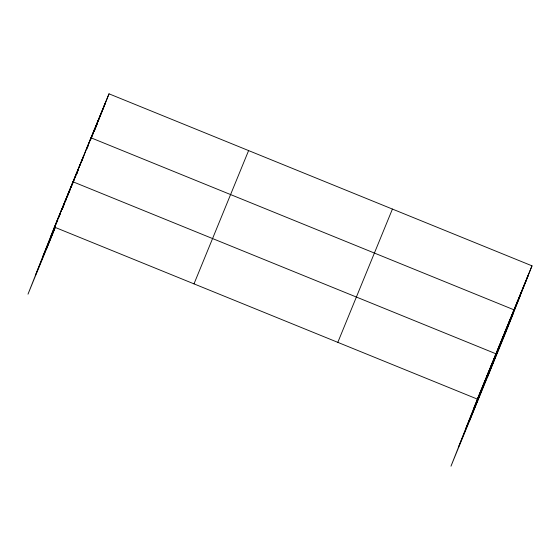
<?xml version="1.0" encoding="UTF-8"?>
<svg xmlns="http://www.w3.org/2000/svg" width="560" height="560" viewBox="0 0 560 560"><rect width="100%" height="100%" fill="white"/><g stroke="black" fill="none" stroke-linecap="round" stroke-linejoin="round"><path stroke-width="0.84" d="M532 265.832L477.393 399.119L450.982 466.179L505.582 332.892L532 265.832L109.018 93.821L54.418 227.108L28 294.168L55.412 227.255M54.11 228.242L58.128 218.043M61.845 208.978L58.135 218.393L61.229 210.868M65.555 199.913L61.537 210.112L83.055 157.598M65.254 201.047L69.272 190.848M46.564 248.85L55.223 226.863M62.188 209.188L63.112 206.843M63.728 205.275L65.268 201.369M65.576 200.585L66.808 197.463M67.116 196.679L72.982 181.79L495.964 353.801L469.546 420.861M72.569 183.19L76.587 172.991M76.174 174.391L80.192 164.192M79.779 165.599L83.79 155.4M87.395 146.601L81.746 161.294M76.734 174.02L77.686 171.598M90.587 139.202L94.605 129.003M94.192 130.41L98.21 120.211M97.797 121.611L101.815 111.412M101.402 112.812L105.413 102.613M94.122 131.642L95.074 129.227M95.704 127.617L97.293 123.585L95.648 127.582M97.916 122.003L99.456 118.09M99.764 117.306L100.996 114.184M101.304 113.4L109.018 93.821M477.092 400.253L481.11 390.054M480.802 391.188L484.82 380.989M484.519 382.13L488.537 371.931M488.229 373.065L492.247 362.866M495.551 355.201L499.562 345.002M499.149 346.409L503.167 336.21M502.754 337.61L506.772 327.411M506.359 328.811L510.377 318.612M487.564 376.88L513.982 309.82L91 137.802L87.29 147.217L105 104.02M513.569 311.22L517.587 301.021M517.174 302.421L521.185 292.222M520.772 293.629L524.79 283.423M524.377 284.83L528.395 274.631M50.4 237.307L57.827 219.177M43.008 256.067L55.076 226.611M56 224.35L57.862 219.814M58.786 217.546L60.333 213.773M62.23 209.153L64.197 204.351M65.506 201.152L66.486 198.758M67.144 197.155L68.124 194.754M68.782 193.158L70.42 189.161M71.071 187.558L72.058 185.164M72.709 183.561L74.347 179.564M75.005 177.961L75.985 175.567M76.643 173.964L78.281 169.967M86.8 149.17L88.109 145.971M90.734 139.58L93.352 133.182M94.01 131.579L94.99 129.178M35.392 275.401L55.265 226.884M193.998 283.871L248.605 150.584M337.813 342.356L392.42 209.069M473.382 409.318L527.982 276.031M465.99 428.085L520.59 294.798M458.374 447.419L512.974 314.132M54.418 227.108L477.393 399.119"/></g></svg>
